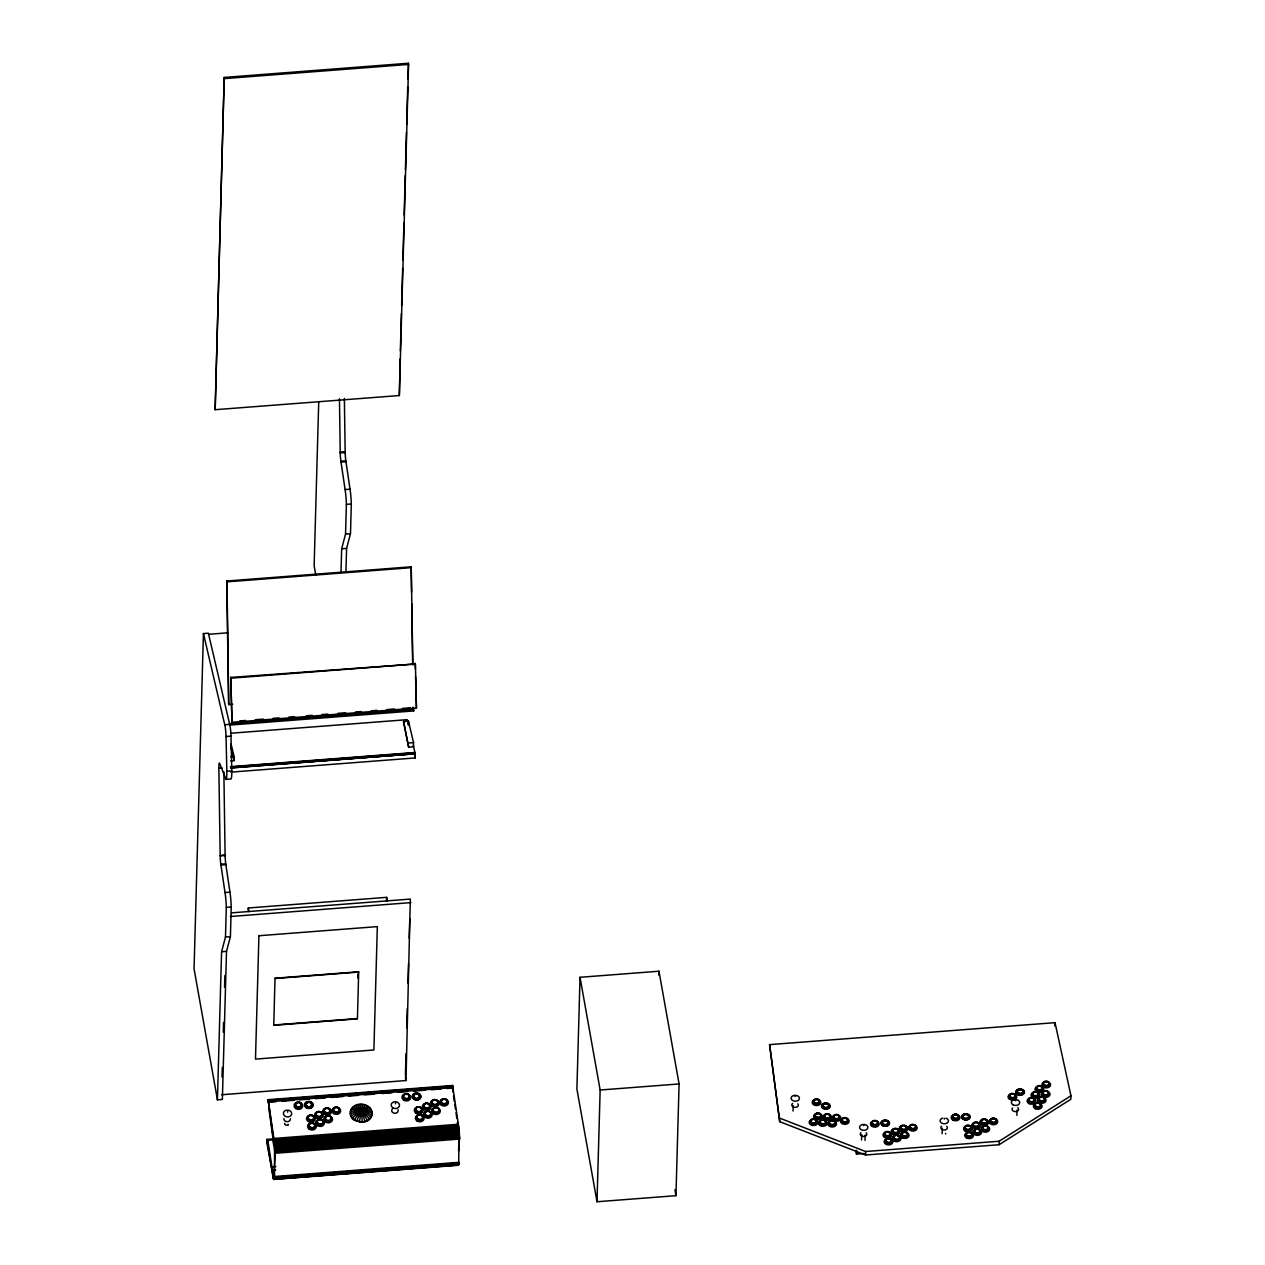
<?xml version="1.0" encoding="UTF-8"?>
<svg xmlns="http://www.w3.org/2000/svg" width="1265" height="1265" viewBox="0 0 1265 1265"><rect width="100%" height="100%" fill="white"/><g stroke="black" fill="none" stroke-linecap="round" stroke-linejoin="round"><path stroke-width="1.5" d="M942.14 1133.598L942.283 1128.269M225.882 864.659L220.948 865.039L220.727 863.536A8.428 0.87 85.6 0 1 220.189 856.611L218.861 768.203A10.547 1.075 85.6 0 1 219.999 764.266L226.024 779.382L230.957 779.003A16.793 1.724 85.6 0 0 231.78 770.859L230.973 736.135A8.808 0.901 85.6 0 0 229.692 724.371L208.361 633.196L203.428 633.575L194.051 968.753L217.438 1099.823L222.371 1099.443L226.514 951.359L230.42 936.638L231.242 906.958A14.468 1.486 85.6 0 0 229.945 892.173L225.66 863.157A8.428 0.87 85.6 0 1 225.123 856.231L223.858 771.776M224.205 77.434L215.161 409.702L399.345 395.534L408.595 64.42L408.389 63.25L224.205 77.434L215.161 409.702M217.438 1099.823L221.581 951.739L225.486 937.017L226.309 907.337A14.468 1.486 85.6 0 0 225.012 892.552L220.822 864.216L225.755 863.821M222.039 1077.148L222.308 1067.375M223.288 1032.177L223.557 1022.405M224.537 987.206L224.87 975.473M248.209 911.48L248.304 907.985L386.647 897.344L387.264 900.87M267.721 1143.797L267.816 1140.303L272.75 1139.923L275.185 1153.269L273.746 1179.423L266.836 1142.785L266.931 1139.385L274.774 1138.785M267.816 1140.303L272.449 1170.267L275.738 1170.014M458.341 1124.269L273.888 1138.453L273.793 1142.01L268.164 1099.68L452.601 1085.481L452.933 1088.959L452.917 1087.584L268.465 1101.783L268.496 1103.159L268.164 1099.68M273.714 1144.983L273.888 1138.468M318.717 402.128L314.131 565.787L315.855 575.417M340.997 572.46L341.661 548.773L345.551 534.036L346.389 504.356A14.468 1.486 85.6 0 0 345.092 489.571L340.807 460.571A8.428 0.87 85.6 0 1 340.253 453.645L340.222 452.064L345.155 451.684L344.38 398.412M345.93 572.08L346.594 548.393L350.484 533.656L351.322 503.976A14.468 1.486 85.6 0 0 350.026 489.191L345.74 460.191A8.428 0.87 85.6 0 1 345.187 453.25L345.155 451.684M357.789 978.003L357.9 974.113M400.135 358.881L399.345 395.534M400.357 350.99L401.4 313.546M401.622 305.671L402.665 268.227M402.887 260.337L403.93 222.893M404.152 215.003L405.243 175.582M405.417 169.684L406.46 132.224M406.682 124.35L407.725 86.906M407.947 79.015L408.389 63.25M386.537 900.838L386.647 897.344M405.417 1075.06L406.018 1053.555M406.729 1028.145L407.267 1008.585M407.978 983.174L408.516 963.614M409.228 938.187L409.781 918.643M221.533 1094.747L405.986 1080.547L410.319 899.083L231.764 912.84M458.578 1151.087L459.021 1135.575L458.689 1164.654L451.858 1164.891M580.034 977.292L576.903 1089.023L597.017 1201.75L675.953 1195.678L679.084 1083.947L658.97 971.22L580.034 977.292L600.148 1090.019L597.017 1201.75M658.859 975.141L658.97 971.22M769.579 1044.637L779.73 1121.676L865.545 1155.008L999.081 1144.73L1070.838 1099.269L1070.949 1095.775L1055.01 1022.658L769.579 1044.637L779.73 1121.676M793.076 1111.065L793.218 1105.784M864.011 1153.522L856.5 1154.091L856.611 1150.296M861.544 1139.986L861.702 1134.705M865.039 1140.366L865.181 1135.1M865.545 1155.008L865.64 1151.514L779.825 1118.197M999.081 1144.73L999.176 1141.236L1070.949 1095.775M1016.902 1115.414L1017.044 1110.148M1054.915 1026.152L1055.01 1022.658M350.642 1113.848C350.089 1102.052 370.123 1101.483 371.736 1112.599C372.29 1124.395 352.255 1124.965 350.642 1113.848A16.951 9.551 -6.9 0 1 371.736 1112.599M268.718 1107.618L273.145 1139.654L273.24 1138.247M452.601 1085.481L452.949 1092.074M457.377 1126.214L457.582 1123.383M287.598 1112.204L287.74 1111.461M395.392 1103.823L395.518 1103.064M863.837 1125.629L863.726 1124.965M944.275 1119.082L944.402 1118.434M1015.273 1100.17L1015.811 1100.724M795.021 1096.439L795.653 1095.949M458.341 1165.255L273.746 1179.423M298.809 1108.614L299.679 1108.44M327.445 1114.418L328.331 1114.244M406.761 1100.186L407.63 1100.012M336.727 1113.611L337.597 1113.453M319.333 1117.991L320.219 1117.833M311.253 1121.549L312.139 1121.391M328.584 1122.055L329.469 1121.897M320.456 1125.692L321.342 1125.534M312.36 1129.297L313.23 1129.123M444.521 1105.278L445.391 1105.12M419.047 1113.247L419.917 1113.089M428.25 1117.422L429.12 1117.264M875.254 1126.467L876.139 1126.309M956.008 1120.11L956.878 1119.968M913.235 1130.404L914.105 1130.246M905.139 1137.804L906.009 1137.662M984.534 1124.885L985.419 1124.743M897.027 1141.046L897.913 1140.888M993.816 1124.095L994.685 1123.952M888.947 1144.24L889.817 1144.082M968.389 1131.226L969.259 1131.084M985.735 1131.495L986.605 1131.353M977.624 1134.737L978.493 1134.579M969.543 1137.931L970.413 1137.773M224.411 78.604L408.595 64.42M345.171 452.57L340.238 452.949L339.447 398.791M345.835 460.855L340.902 461.235L341.028 462.073L345.962 461.693M345.092 489.571L350.026 489.191M346.389 504.356L351.322 503.976M345.551 534.036L350.484 533.656M341.661 548.773L346.594 548.393M232.713 704.32L228.791 704.621L228.585 703.783L226.767 581.014L411.204 566.815L412.864 665.09M226.767 581.014L226.973 581.853L411.41 567.653M208.614 634.287L228.206 632.785M230.783 677.423L415.426 663.983L416.454 708.084L232.001 722.283L230.783 677.423L232.001 722.283M230.989 678.182L415.426 663.983M239.638 720.923L245.537 720.465M255.34 719.722L263.199 719.105M273.003 718.362L278.885 717.903M288.705 717.144L294.587 716.702M306.367 715.784L312.249 715.342M322.053 714.583L327.951 714.124M337.755 713.365L345.598 712.764M355.418 712.005L361.3 711.562M371.119 710.803L377.002 710.345M386.805 709.602L394.664 708.985M402.507 708.384L410.35 707.783M229.55 723.722L413.702 709.539L413.718 710.93L229.566 725.098M203.428 633.575L224.759 724.75L229.692 724.371M230.562 733.257L407.172 719.659L408.453 725.13M403.535 721.556L408.469 721.177L413.544 742.634L413.592 746.809L408.658 747.188L403.535 721.556L408.658 747.188M226.024 779.382A16.793 1.724 85.6 0 0 226.846 771.239L226.04 736.515L230.973 736.135M230.752 756.707L234.041 756.454L234.072 760.629L230.783 760.882M408.611 743.014L413.544 742.634M230.483 766.685L414.936 752.485L415.141 753.687L230.689 767.887M230.499 767.033L414.936 752.833M218.861 768.203L222.15 767.95M230.689 767.539L415.236 753.766L230.783 767.966M226.846 771.239L231.78 770.859M230.831 772.14L415.284 757.941L415.141 753.339M225.075 854.666L220.157 855.804L225.091 855.535M225.012 892.552L229.945 892.173M226.309 907.337L231.242 906.958M230.436 916.508L410.951 902.609M225.486 937.017L230.42 936.638M221.581 951.739L226.514 951.359M275.058 978.509L358.738 972.058M273.699 1025.014L357.378 1018.562M268.243 1100.265L452.696 1086.066M268.275 1102.289L276.134 1101.673M282.016 1101.23L293.78 1100.313M299.679 1099.87L309.482 1099.111M315.365 1098.652L325.184 1097.909M331.066 1097.451L342.847 1096.549M348.729 1096.091L358.533 1095.332M364.431 1094.889L374.234 1094.13M382.077 1093.529L391.897 1092.77M397.779 1092.312L407.599 1091.553M413.481 1091.11L425.246 1090.193M431.144 1089.75L440.947 1088.991M446.83 1088.533L452.728 1088.09M600.148 1090.019L679.084 1083.947M268.465 1101.783L274.046 1139.544L458.499 1125.344L459.29 1132.744L459.638 1139.069L275.185 1153.269L274.568 1149.774L274.537 1176.513L458.989 1162.314M274.046 1139.544L274.205 1140.682L458.642 1126.483M274.205 1140.682L274.347 1141.868L458.8 1127.668M274.347 1141.868L274.489 1143.086L458.926 1128.886M274.489 1143.086L274.616 1144.351L459.069 1130.151M274.616 1144.351L274.742 1145.647L459.179 1131.448M274.742 1145.647L274.837 1146.944L459.29 1132.744M275.185 1153.269L274.932 1148.24L459.385 1134.041M275.027 1149.537L459.464 1135.338M275.09 1150.818L459.543 1136.618M275.153 1152.051L459.59 1137.852M272.544 1166.789L275.833 1166.536M274.489 1177.241L458.926 1163.057M274.41 1177.889L458.863 1163.689M274.331 1178.427L458.784 1164.227M273.303 1178.632L277.225 1178.332M287.029 1177.573L292.927 1177.114M304.691 1176.213L310.573 1175.754M320.393 1175.011L326.275 1174.553M338.055 1173.651L341.977 1173.351M353.741 1172.434L359.639 1171.991M369.443 1171.232L375.326 1170.773M387.106 1169.872L392.988 1169.413M402.808 1168.654L408.69 1168.212M418.494 1167.453L424.392 1166.994M436.156 1166.093L442.054 1165.634M273.461 1179.012L458.689 1164.654M273.604 1179.28L458.578 1164.97M865.64 1151.514L999.176 1141.236M814.897 1104.63L815.735 1104.867M834.868 1120.221L835.722 1120.442M825.586 1119.462L826.44 1119.699M816.352 1118.719L817.19 1118.956M821.191 1125.328L822.029 1125.565M811.893 1124.585L812.747 1124.822M416.454 708.084L415.537 676.649M413.212 745.196L414.936 752.485M414.382 754.146L415.284 757.941M231.068 743.931L234.041 756.454M230.689 746.318L234.072 760.629M412.817 707.119L413.718 710.93M855.867 1150.518L856.5 1154.091M674.925 1189.843L675.953 1195.678M458.452 1132.444L459.638 1139.069M405.353 1077.021L405.986 1080.547M248.304 907.985L248.936 911.512M274.537 1176.513L273.366 1169.935L273.145 1178.142L266.931 1139.385M452.917 1087.584L458.499 1125.344M453.518 1095.838L454.341 1101.483M454.752 1104.234L455.463 1109.01M456.017 1112.773L456.855 1118.418M457.408 1122.181L457.962 1125.945M274.837 1146.944L274.932 1148.24M415.22 663.224L415.363 668.979M411.204 566.815L411.584 592.147M411.757 603.832L412.643 664.251M226.973 581.853L228.791 704.621M408.469 721.177L408.516 725.351M796.207 1095.379A4.175 2.973 1.6 0 1 798.563 1100.123A4.175 2.973 1.6 0 1 791.574 1099.57A4.175 2.973 1.6 0 1 795.116 1095.284M797.836 1103.839A3.257 2.309 1.6 0 1 797.045 1106.907A3.257 2.309 1.6 0 1 792.681 1106.559A3.257 2.309 1.6 0 1 792.696 1103.428M819.04 1100.55A2.957 2.103 1.6 0 1 816.652 1103.744A2.957 2.103 1.6 0 1 813.917 1100.613M814.96 1099.838A2.957 2.103 1.6 0 1 817.917 1099.791M819.483 1100.25A4.364 3.099 1.6 0 1 818.155 1105.373A4.364 3.099 1.6 0 1 812.162 1102.274A4.364 3.099 1.6 0 1 818.55 1099.759M820.495 1114.623A2.957 2.103 1.6 0 1 818.613 1117.786A2.957 2.103 1.6 0 1 815.055 1115.382A2.957 2.103 1.6 0 1 819.372 1113.88M814.201 1119.541A2.957 2.103 1.6 0 1 816.02 1122.767A2.957 2.103 1.6 0 1 811.181 1122.83A2.957 2.103 1.6 0 1 812.668 1119.572M814.312 1119.193A3.463 2.467 1.6 0 1 816.447 1122.972A3.463 2.467 1.6 0 1 810.786 1123.035A3.463 2.467 1.6 0 1 812.525 1119.225M814.486 1119.414A4.364 3.099 1.6 0 1 817.174 1124.174A4.364 3.099 1.6 0 1 810.043 1124.253A4.364 3.099 1.6 0 1 812.225 1119.446M839.343 1116.631A2.957 2.103 1.6 0 1 837.383 1119.24A2.957 2.103 1.6 0 1 833.682 1117.801A2.957 2.103 1.6 0 1 835.643 1115.192M837.889 1115.366A2.957 2.103 1.6 0 1 839.011 1116.125M838.521 1115.335A4.364 3.099 1.6 0 1 839.928 1120.015A4.364 3.099 1.6 0 1 833.256 1120.094A4.364 3.099 1.6 0 1 834.173 1115.398M835.2 1115.066A4.364 3.099 1.6 0 1 837.462 1115.034M824.211 1120.474A2.957 2.103 1.6 0 1 825.001 1123.779A2.957 2.103 1.6 0 1 820.321 1123.415A2.957 2.103 1.6 0 1 821.95 1120.3M827.895 1114.418A2.957 2.103 1.6 0 1 829.714 1117.643A2.957 2.103 1.6 0 1 824.875 1117.707A2.957 2.103 1.6 0 1 826.361 1114.449M828.006 1114.07A3.463 2.467 1.6 0 1 829.966 1118.023A3.463 2.467 1.6 0 1 824.148 1117.548A3.463 2.467 1.6 0 1 827.104 1114.006M828.18 1114.291A4.364 3.099 1.6 0 1 830.646 1119.256A4.364 3.099 1.6 0 1 823.325 1118.671A4.364 3.099 1.6 0 1 827.041 1114.196M829.808 1121.217A4.364 3.099 1.6 0 1 836.465 1123.557A4.364 3.099 1.6 0 1 830.805 1126.815A4.364 3.099 1.6 0 1 828.939 1121.723M1012.569 1093.719A3.463 2.467 1.6 0 1 1015.463 1097.356A3.463 2.467 1.6 0 1 1009.66 1097.625A3.463 2.467 1.6 0 1 1011.668 1093.751M1012.585 1093.909A4.364 3.099 1.6 0 1 1016.238 1098.51A4.364 3.099 1.6 0 1 1008.917 1098.842A4.364 3.099 1.6 0 1 1011.462 1093.972M1015.036 1095.237A2.957 2.103 1.6 0 1 1013.755 1098.067A2.957 2.103 1.6 0 1 1009.77 1097.103A2.957 2.103 1.6 0 1 1011.051 1094.288M1012.553 1094.067A2.957 2.103 1.6 0 1 1014.593 1094.794M1043.34 1097.625A2.957 2.103 1.6 0 1 1043.91 1100.835A2.957 2.103 1.6 0 1 1039.387 1100.613A2.957 2.103 1.6 0 1 1040.383 1097.482M1041.111 1097.308A2.957 2.103 1.6 0 1 1042.629 1097.388M1039.719 1097.435A4.364 3.099 1.6 0 1 1046.06 1100.155A4.364 3.099 1.6 0 1 1040.02 1103.064A4.364 3.099 1.6 0 1 1038.786 1097.878M1017.756 1107.745A3.257 2.309 1.6 0 1 1017.74 1110.876A3.257 2.309 1.6 0 1 1013.36 1111.081A3.257 2.309 1.6 0 1 1012.617 1107.982M1040.304 1086.382A2.957 2.103 1.6 0 1 1042.218 1089.054A2.957 2.103 1.6 0 1 1038.502 1090.367A2.957 2.103 1.6 0 1 1036.588 1087.694M1036.905 1087.204A2.957 2.103 1.6 0 1 1038.043 1086.493M1038.66 1085.955A3.463 2.467 1.6 0 1 1042.771 1088.959A3.463 2.467 1.6 0 1 1037.284 1090.303A3.463 2.467 1.6 0 1 1037.806 1086.161M1040.7 1086.271A4.364 3.099 1.6 0 1 1042.819 1091.173A4.364 3.099 1.6 0 1 1035.687 1090.825A4.364 3.099 1.6 0 1 1038.454 1086.176M1029.473 1098.668A2.957 2.103 1.6 0 1 1034.28 1099.665A2.957 2.103 1.6 0 1 1031.054 1102.321A2.957 2.103 1.6 0 1 1028.967 1099.079M1034.802 1092.264A2.957 2.103 1.6 0 1 1038.312 1094.826A2.957 2.103 1.6 0 1 1033.616 1095.964A2.957 2.103 1.6 0 1 1034.074 1092.438M1035.782 1103.744A2.957 2.103 1.6 0 1 1040.605 1104.756A2.957 2.103 1.6 0 1 1037.379 1107.413A2.957 2.103 1.6 0 1 1035.292 1104.155M1046.582 1091.395A2.957 2.103 1.6 0 1 1048.495 1094.067A2.957 2.103 1.6 0 1 1044.779 1095.379A2.957 2.103 1.6 0 1 1042.866 1092.707M1043.198 1092.201A2.957 2.103 1.6 0 1 1044.337 1091.489M1044.953 1090.968A3.463 2.467 1.6 0 1 1049.065 1093.972A3.463 2.467 1.6 0 1 1043.562 1095.3A3.463 2.467 1.6 0 1 1044.099 1091.173M1046.993 1091.284A4.364 3.099 1.6 0 1 1049.112 1096.17A4.364 3.099 1.6 0 1 1041.981 1095.822A4.364 3.099 1.6 0 1 1044.732 1091.173M877.198 1121.928A2.957 2.103 1.6 0 1 875.475 1125.233A2.957 2.103 1.6 0 1 871.965 1122.672A2.957 2.103 1.6 0 1 876.661 1121.533M897.755 1135.812A2.957 2.103 1.6 0 1 899.099 1138.927A2.957 2.103 1.6 0 1 894.608 1139.259A2.957 2.103 1.6 0 1 894.829 1136.049M896.173 1135.29A3.463 2.467 1.6 0 1 899.921 1138.547A3.463 2.467 1.6 0 1 894.276 1139.528A3.463 2.467 1.6 0 1 895.304 1135.448M897.185 1135.511A4.364 3.099 1.6 0 1 900.459 1140.081A4.364 3.099 1.6 0 1 893.375 1140.635A4.364 3.099 1.6 0 1 894.94 1135.685M915.465 1125.534A4.364 3.099 1.6 0 1 915.986 1130.104A4.364 3.099 1.6 0 1 909.567 1129.993A4.364 3.099 1.6 0 1 910.152 1125.439M911.132 1125.059A4.364 3.099 1.6 0 1 914.469 1125.107M902.941 1132.807A2.957 2.103 1.6 0 1 907.622 1134.104A2.957 2.103 1.6 0 1 904.08 1136.555A2.957 2.103 1.6 0 1 902.388 1133.187M903.937 1125.818A2.957 2.103 1.6 0 1 906.151 1128.918A2.957 2.103 1.6 0 1 901.344 1129.281A2.957 2.103 1.6 0 1 902.419 1125.945M904.001 1125.471A3.463 2.467 1.6 0 1 906.594 1129.092A3.463 2.467 1.6 0 1 900.98 1129.519A3.463 2.467 1.6 0 1 902.23 1125.597M904.096 1125.676A4.364 3.099 1.6 0 1 907.179 1130.467A4.364 3.099 1.6 0 1 899.826 1130.357A4.364 3.099 1.6 0 1 902.957 1125.66M886.749 1139.243A2.957 2.103 1.6 0 1 891.43 1140.54A2.957 2.103 1.6 0 1 887.888 1142.991A2.957 2.103 1.6 0 1 886.196 1139.623M891.177 1139.37A4.364 3.099 1.6 0 1 890.513 1144.572A4.364 3.099 1.6 0 1 884.156 1141.852A4.364 3.099 1.6 0 1 890.196 1138.943M864.28 1124.427A4.175 2.973 1.6 0 1 867.237 1129.013A4.175 2.973 1.6 0 1 860.2 1128.902A4.175 2.973 1.6 0 1 863.204 1124.411M866.13 1132.776A3.257 2.309 1.6 0 1 865.719 1135.891A3.257 2.309 1.6 0 1 861.323 1135.812A3.257 2.309 1.6 0 1 860.959 1132.697M897.265 1129.439A2.957 2.103 1.6 0 1 897.612 1132.539A2.957 2.103 1.6 0 1 893.264 1132.475A2.957 2.103 1.6 0 1 893.659 1129.376M895.067 1128.997A2.957 2.103 1.6 0 1 895.841 1128.997M953.794 1115.113A2.957 2.103 1.6 0 1 958.475 1116.41A2.957 2.103 1.6 0 1 954.933 1118.861A2.957 2.103 1.6 0 1 953.257 1115.493M978.351 1129.503A2.957 2.103 1.6 0 1 979.553 1132.76A2.957 2.103 1.6 0 1 974.856 1132.681A2.957 2.103 1.6 0 1 976.09 1129.471M978.541 1129.186A3.463 2.467 1.6 0 1 979.948 1132.981A3.463 2.467 1.6 0 1 974.445 1132.887A3.463 2.467 1.6 0 1 975.9 1129.139M976.77 1128.981A3.463 2.467 1.6 0 1 977.671 1128.997M978.873 1129.439A4.364 3.099 1.6 0 1 980.628 1134.231A4.364 3.099 1.6 0 1 973.718 1134.104A4.364 3.099 1.6 0 1 975.536 1129.376M995.207 1119.161A2.957 2.103 1.6 0 1 995.745 1122.134A2.957 2.103 1.6 0 1 991.586 1122.45A2.957 2.103 1.6 0 1 991.064 1119.493M992.282 1118.845A2.957 2.103 1.6 0 1 994.543 1118.877M991.728 1118.75A4.364 3.099 1.6 0 1 997.737 1121.865A4.364 3.099 1.6 0 1 991.349 1124.364A4.364 3.099 1.6 0 1 990.732 1119.146M984.518 1119.509A2.957 2.103 1.6 0 1 986.621 1122.767A2.957 2.103 1.6 0 1 981.624 1122.688A2.957 2.103 1.6 0 1 983.759 1119.509M984.597 1119.161A3.463 2.467 1.6 0 1 987.032 1122.972A3.463 2.467 1.6 0 1 981.197 1122.877A3.463 2.467 1.6 0 1 983.696 1119.146M987.57 1120.6A4.364 3.099 1.6 0 1 987.032 1124.775A4.364 3.099 1.6 0 1 981.15 1124.68A4.364 3.099 1.6 0 1 980.66 1120.49M981.466 1119.936A4.364 3.099 1.6 0 1 983.553 1119.351M984.692 1119.367A4.364 3.099 1.6 0 1 986.779 1120.015M945.508 1133.329A1.755 1.233 1.5 0 1 945.619 1133.978M945.904 1118.149A4.175 2.941 1.5 0 1 947.58 1122.688A4.175 2.941 1.5 0 1 940.97 1122.577A4.175 2.941 1.5 0 1 942.71 1118.102M946.694 1126.34A3.257 2.293 1.5 0 1 946.299 1129.424A3.257 2.293 1.5 0 1 941.903 1129.345A3.257 2.293 1.5 0 1 941.54 1126.261M970.935 1132.997A2.957 2.103 1.6 0 1 970.476 1136.523A2.957 2.103 1.6 0 1 966.175 1134.673A2.957 2.103 1.6 0 1 970.271 1132.713M977.181 1122.846A2.957 2.103 1.6 0 1 978.367 1126.103A2.957 2.103 1.6 0 1 973.686 1126.024A2.957 2.103 1.6 0 1 974.92 1122.814M972.564 1123.668A4.364 3.099 1.6 0 1 979.885 1124.253A4.364 3.099 1.6 0 1 976.185 1128.728A4.364 3.099 1.6 0 1 971.994 1124.364M359.481 1121.802A16.951 0.98 -81 0 1 362.897 1104.661M360.13 1104.519A16.951 1.534 86.6 0 1 362.249 1121.928M356.825 1121.075A16.951 3.447 -68.5 0 1 365.538 1105.373M354.469 1119.825A16.951 5.661 -55.1 0 1 367.894 1106.622M352.571 1118.118A16.951 7.495 -40.6 0 1 369.791 1108.33M351.275 1116.078A16.951 8.823 -24.5 0 1 371.104 1110.37M350.721 1111.571A16.951 9.614 11.3 0 1 371.657 1114.876M351.512 1109.405A16.951 9.029 29 0 1 370.851 1117.042M352.982 1107.507A16.951 7.843 45.5 0 1 369.396 1118.94M354.991 1105.99A16.951 6.104 60.4 0 1 367.372 1120.458M357.426 1104.977A16.951 3.953 73.9 0 1 364.937 1121.47M404.61 1094.652A2.957 2.451 4.3 0 1 409.275 1096.217A2.957 2.451 4.3 0 1 405.717 1099.016A2.957 2.451 4.3 0 1 404.057 1095.095M420.502 1107.84A2.957 2.451 4.3 0 1 420.834 1111.445A2.957 2.451 4.3 0 1 416.485 1111.303A2.957 2.451 4.3 0 1 416.897 1107.729M417.577 1107.428A2.957 2.451 4.3 0 1 419.838 1107.507M428.297 1111.492A2.957 2.451 4.3 0 1 430.48 1115.113A2.957 2.451 4.3 0 1 425.688 1115.493A2.957 2.451 4.3 0 1 426.779 1111.603M426.194 1111.192A4.364 3.605 4.3 0 1 432.171 1114.876A4.364 3.605 4.3 0 1 425.783 1117.707A4.364 3.605 4.3 0 1 425.214 1111.635M437.168 1108.029A2.957 2.451 4.3 0 1 438.164 1111.967A2.957 2.451 4.3 0 1 433.373 1111.303A2.957 2.451 4.3 0 1 435.65 1107.808M437.358 1107.65A3.463 2.862 4.3 0 1 438.322 1112.441A3.463 2.862 4.3 0 1 432.693 1111.002A3.463 2.862 4.3 0 1 436.488 1107.428M436.03 1100.329A2.957 2.451 4.3 0 1 437.026 1104.282A2.957 2.451 4.3 0 1 432.235 1103.602A2.957 2.451 4.3 0 1 434.512 1100.123M397.953 1109.69A3.257 2.672 4.1 0 1 394.474 1113.247A3.257 2.672 4.1 0 1 392.371 1108.915M420.929 1115.287A2.957 2.451 4.3 0 1 422.257 1118.908A2.957 2.451 4.3 0 1 417.75 1119.256A2.957 2.451 4.3 0 1 418.003 1115.509M419.411 1115.082A2.957 2.451 4.3 0 1 420.186 1115.098M429.499 1105.31A2.957 2.451 4.3 0 1 427.87 1108.44A2.957 2.451 4.3 0 1 424.012 1107.002A2.957 2.451 4.3 0 1 425.657 1103.855M427.918 1103.934A2.957 2.451 4.3 0 1 429.12 1104.74M288.041 1124.538A1.755 1.439 4.1 0 1 287.076 1125.281M284.672 1124.063A1.755 1.439 4.1 0 1 284.799 1123.32M298.856 1102.701A2.957 2.435 4.1 0 1 300.912 1106.48A2.957 2.435 4.1 0 1 295.931 1106.322A2.957 2.435 4.1 0 1 298.081 1102.669M336.775 1107.697A2.957 2.435 4.1 0 1 338.83 1111.476A2.957 2.435 4.1 0 1 333.849 1111.318A2.957 2.435 4.1 0 1 336 1107.681M313.246 1116.631A2.957 2.435 4.1 0 1 311.506 1120.426A2.957 2.435 4.1 0 1 308.012 1117.422A2.957 2.435 4.1 0 1 312.708 1116.157M311.443 1115.177A4.364 3.589 4.1 0 1 314.495 1120.758A4.364 3.589 4.1 0 1 307.142 1120.521A4.364 3.589 4.1 0 1 310.305 1115.145M314.353 1124.364A2.957 2.435 4.1 0 1 312.597 1128.159A2.957 2.435 4.1 0 1 309.103 1125.154A2.957 2.435 4.1 0 1 313.815 1123.905M288.341 1124.506A1.755 1.439 4.1 0 1 287.376 1125.265M286.032 1125.217A1.755 1.439 4.1 0 1 285.321 1124.743M288.135 1110.132A4.175 3.431 4.1 0 1 291.029 1115.461A4.175 3.431 4.1 0 1 284.008 1115.24A4.175 3.431 4.1 0 1 287.044 1110.101M290.365 1118.75A3.257 2.672 4.1 0 1 287.123 1121.676A3.257 2.672 4.1 0 1 283.929 1118.56M317.199 1112.488A2.957 2.435 4.1 0 1 321.863 1114.038A2.957 2.435 4.1 0 1 318.306 1116.821A2.957 2.435 4.1 0 1 316.645 1112.915M224.759 724.75A8.808 0.901 85.6 0 1 226.04 736.515M258.93 935.736L255.483 1059.105L373.887 1049.982L377.334 926.613L258.93 935.736M275.011 978.225L273.762 1025.298L357.426 1018.847L358.691 971.773L275.011 978.225M362.296 1122.355L354.153 1120.142A11.116 9.14 4.1 0 1 354.69 1105.657A11.116 9.14 4.1 0 1 371.578 1110.227A11.116 9.14 4.1 0 1 362.296 1122.355M814.549 1102.447A2.957 2.103 1.6 0 0 819.435 1101.451A2.957 2.103 1.6 0 0 815.688 1098.921A2.957 2.103 1.6 0 0 814.549 1102.447M814.186 1103.412A3.463 2.467 1.6 0 0 819.91 1102.226A3.463 2.467 1.6 0 0 815.514 1099.269A3.463 2.467 1.6 0 0 814.186 1103.412M816.004 1116.536A2.957 2.103 1.6 0 0 820.89 1115.524A2.957 2.103 1.6 0 0 817.143 1112.994A2.957 2.103 1.6 0 0 816.004 1116.536M815.64 1117.485A3.463 2.467 1.6 0 0 821.365 1116.315A3.463 2.467 1.6 0 0 816.969 1113.342A3.463 2.467 1.6 0 0 815.64 1117.485M815.008 1118.798A4.364 3.099 1.6 0 0 822.218 1117.311A4.364 3.099 1.6 0 0 816.684 1113.58A4.364 3.099 1.6 0 0 815.008 1118.798M842.822 1121.897A2.957 2.103 1.6 0 0 847.724 1120.885A2.957 2.103 1.6 0 0 843.961 1118.355A2.957 2.103 1.6 0 0 842.822 1121.897M842.854 1121.185A2.957 2.103 1.6 0 0 847.74 1120.189A2.957 2.103 1.6 0 0 843.992 1117.659A2.957 2.103 1.6 0 0 842.854 1121.185M842.49 1122.15A3.463 2.467 1.6 0 0 848.214 1120.964A3.463 2.467 1.6 0 0 843.818 1118.007A3.463 2.467 1.6 0 0 842.49 1122.15M841.842 1123.462A4.364 3.099 1.6 0 0 849.068 1121.96A4.364 3.099 1.6 0 0 843.534 1118.228A4.364 3.099 1.6 0 0 841.842 1123.462M811.545 1122.403A2.957 2.103 1.6 0 0 816.447 1121.391A2.957 2.103 1.6 0 0 812.683 1118.861A2.957 2.103 1.6 0 0 811.545 1122.403M823.815 1107.017A2.957 2.103 1.6 0 0 828.717 1106.005A2.957 2.103 1.6 0 0 824.954 1103.475A2.957 2.103 1.6 0 0 823.815 1107.017M823.278 1107.998A3.748 2.656 1.6 0 0 829.46 1106.717A3.748 2.656 1.6 0 0 824.717 1103.523A3.748 2.656 1.6 0 0 823.278 1107.998M823.958 1107.065A2.751 1.961 1.6 0 0 828.512 1106.116A2.751 1.961 1.6 0 0 825.017 1103.76A2.751 1.961 1.6 0 0 823.958 1107.065M823.056 1108.156A4.064 2.894 1.6 0 0 829.777 1106.78A4.064 2.894 1.6 0 0 824.622 1103.301A4.064 2.894 1.6 0 0 823.056 1108.156M822.851 1108.314A4.364 3.099 1.6 0 0 830.061 1106.828A4.364 3.099 1.6 0 0 824.527 1103.096A4.364 3.099 1.6 0 0 822.851 1108.314M834.52 1118.023A2.957 2.103 1.6 0 0 839.407 1117.027A2.957 2.103 1.6 0 0 835.659 1114.497A2.957 2.103 1.6 0 0 834.52 1118.023M834.157 1118.987A3.463 2.467 1.6 0 0 839.881 1117.801A3.463 2.467 1.6 0 0 835.485 1114.844A3.463 2.467 1.6 0 0 834.157 1118.987M820.843 1123.146A2.957 2.103 1.6 0 0 825.729 1122.134A2.957 2.103 1.6 0 0 821.981 1119.604A2.957 2.103 1.6 0 0 820.843 1123.146M820.479 1124.095A3.463 2.467 1.6 0 0 826.203 1122.925A3.463 2.467 1.6 0 0 821.807 1119.952A3.463 2.467 1.6 0 0 820.479 1124.095M819.831 1125.407A4.364 3.099 1.6 0 0 827.057 1123.921A4.364 3.099 1.6 0 0 821.523 1120.173A4.364 3.099 1.6 0 0 819.831 1125.407M825.239 1117.28A2.957 2.103 1.6 0 0 830.14 1116.268A2.957 2.103 1.6 0 0 826.377 1113.738A2.957 2.103 1.6 0 0 825.239 1117.28M830.14 1124.553A2.957 2.103 1.6 0 0 835.042 1123.541A2.957 2.103 1.6 0 0 831.279 1121.011A2.957 2.103 1.6 0 0 830.14 1124.553M830.172 1123.858A2.957 2.103 1.6 0 0 835.058 1122.846A2.957 2.103 1.6 0 0 831.311 1120.316A2.957 2.103 1.6 0 0 830.172 1123.858M829.808 1124.806A3.463 2.467 1.6 0 0 835.533 1123.636A3.463 2.467 1.6 0 0 831.137 1120.664A3.463 2.467 1.6 0 0 829.808 1124.806M1010.83 1097.229A2.957 2.103 1.6 0 0 1015.384 1095.617A2.957 2.103 1.6 0 0 1011.067 1093.577A2.957 2.103 1.6 0 0 1010.83 1097.229M1040.162 1100.423A2.957 2.103 1.6 0 0 1044.7 1098.826A2.957 2.103 1.6 0 0 1040.399 1096.787A2.957 2.103 1.6 0 0 1040.162 1100.423M1039.862 1101.42A3.463 2.467 1.6 0 0 1045.19 1099.538A3.463 2.467 1.6 0 0 1040.146 1097.166A3.463 2.467 1.6 0 0 1039.862 1101.42M1013.281 1104.962A4.175 2.973 1.6 0 0 1019.701 1102.685A4.175 2.973 1.6 0 0 1013.629 1099.823A4.175 2.973 1.6 0 0 1013.281 1104.962M1037.822 1089.418A2.957 2.103 1.6 0 0 1042.376 1087.821A2.957 2.103 1.6 0 0 1038.059 1085.781A2.957 2.103 1.6 0 0 1037.822 1089.418M1029.884 1101.293A2.957 2.103 1.6 0 0 1034.438 1099.68A2.957 2.103 1.6 0 0 1030.121 1097.656A2.957 2.103 1.6 0 0 1029.884 1101.293M1029.583 1102.289A3.463 2.467 1.6 0 0 1034.912 1100.408A3.463 2.467 1.6 0 0 1029.868 1098.036A3.463 2.467 1.6 0 0 1029.583 1102.289M1029.077 1103.665A4.364 3.099 1.6 0 0 1035.798 1101.293A4.364 3.099 1.6 0 0 1029.441 1098.305A4.364 3.099 1.6 0 0 1029.077 1103.665M1018.546 1093.387A2.957 2.103 1.6 0 0 1023.1 1091.774A2.957 2.103 1.6 0 0 1018.784 1089.75A2.957 2.103 1.6 0 0 1018.546 1093.229A2.957 2.103 1.6 0 0 1023.1 1091.632A2.957 2.103 1.6 0 0 1018.799 1089.592A2.957 2.103 1.6 0 0 1018.546 1093.387M1018.104 1094.288A3.748 2.656 1.6 0 0 1023.859 1092.248A3.748 2.656 1.6 0 0 1018.42 1089.671A3.748 2.656 1.6 0 0 1018.104 1094.288M1018.657 1093.276A2.751 1.961 1.6 0 0 1022.895 1091.774A2.751 1.961 1.6 0 0 1018.878 1089.877A2.751 1.961 1.6 0 0 1018.657 1093.276M1017.93 1094.478A4.064 2.894 1.6 0 0 1024.191 1092.264A4.064 2.894 1.6 0 0 1018.262 1089.465A4.064 2.894 1.6 0 0 1017.93 1094.478M1017.772 1094.652A4.364 3.099 1.6 0 0 1024.492 1092.28A4.364 3.099 1.6 0 0 1018.135 1089.276A4.364 3.099 1.6 0 0 1017.772 1094.652M1044.669 1085.686A2.957 2.103 1.6 0 0 1049.223 1084.073A2.957 2.103 1.6 0 0 1044.906 1082.034A2.957 2.103 1.6 0 0 1044.669 1085.686M1044.684 1084.975A2.957 2.103 1.6 0 0 1049.238 1083.378A2.957 2.103 1.6 0 0 1044.922 1081.338A2.957 2.103 1.6 0 0 1044.684 1084.975M1044.384 1085.971A3.463 2.467 1.6 0 0 1049.713 1084.089A3.463 2.467 1.6 0 0 1044.669 1081.717A3.463 2.467 1.6 0 0 1044.384 1085.971M1043.878 1087.347A4.364 3.099 1.6 0 0 1050.598 1084.975A4.364 3.099 1.6 0 0 1044.242 1081.986A4.364 3.099 1.6 0 0 1043.878 1087.347M1033.837 1095.379A2.957 2.103 1.6 0 0 1038.391 1093.766A2.957 2.103 1.6 0 0 1034.09 1091.742A2.957 2.103 1.6 0 0 1033.837 1095.379M1033.552 1096.376A3.463 2.467 1.6 0 0 1038.881 1094.494A3.463 2.467 1.6 0 0 1033.837 1092.106A3.463 2.467 1.6 0 0 1033.552 1096.376M1033.046 1097.751A4.364 3.099 1.6 0 0 1039.751 1095.379A4.364 3.099 1.6 0 0 1033.41 1092.375A4.364 3.099 1.6 0 0 1033.046 1097.751M1036.193 1106.385A2.957 2.103 1.6 0 0 1040.747 1104.772A2.957 2.103 1.6 0 0 1036.446 1102.748A2.957 2.103 1.6 0 0 1036.193 1106.385M1035.909 1107.381A3.463 2.467 1.6 0 0 1041.237 1105.499A3.463 2.467 1.6 0 0 1036.193 1103.127A3.463 2.467 1.6 0 0 1035.909 1107.381M1035.402 1108.757A4.364 3.099 1.6 0 0 1042.107 1106.385A4.364 3.099 1.6 0 0 1035.75 1103.396A4.364 3.099 1.6 0 0 1035.402 1108.757M1044.099 1094.431A2.957 2.103 1.6 0 0 1048.653 1092.818A2.957 2.103 1.6 0 0 1044.352 1090.794A2.957 2.103 1.6 0 0 1044.099 1094.431M872.154 1126.435A4.364 3.099 1.6 0 0 879.143 1124.49A4.364 3.099 1.6 0 0 873.166 1121.106A4.364 3.099 1.6 0 0 872.154 1126.435M872.723 1125.091A3.463 2.467 1.6 0 0 878.274 1123.541A3.463 2.467 1.6 0 0 873.53 1120.869A3.463 2.467 1.6 0 0 872.723 1125.091M873.056 1124.111A2.957 2.103 1.6 0 0 877.799 1122.798A2.957 2.103 1.6 0 0 873.751 1120.505A2.957 2.103 1.6 0 0 873.056 1124.111M883.444 1124.237A2.957 2.103 1.6 0 0 888.188 1122.925A2.957 2.103 1.6 0 0 884.14 1120.632A2.957 2.103 1.6 0 0 883.444 1124.237A2.751 1.961 1.6 0 0 887.983 1123.051A2.751 1.961 1.6 0 0 884.203 1120.917A2.751 1.961 1.6 0 0 883.555 1124.285M882.954 1125.249A3.748 2.656 1.6 0 0 888.947 1123.589A3.748 2.656 1.6 0 0 883.824 1120.695A3.748 2.656 1.6 0 0 882.954 1125.249M882.749 1125.439A4.064 2.894 1.6 0 0 889.263 1123.62A4.064 2.894 1.6 0 0 883.697 1120.49A4.064 2.894 1.6 0 0 882.749 1125.439M882.575 1125.597A4.364 3.099 1.6 0 0 889.564 1123.652A4.364 3.099 1.6 0 0 883.587 1120.284A4.364 3.099 1.6 0 0 882.575 1125.597M894.829 1138.69A2.957 2.103 1.6 0 0 899.573 1137.377A2.957 2.103 1.6 0 0 895.525 1135.085A2.957 2.103 1.6 0 0 894.829 1138.69M911.006 1128.76A2.957 2.103 1.6 0 0 915.749 1127.431A2.957 2.103 1.6 0 0 911.701 1125.154A2.957 2.103 1.6 0 0 911.006 1128.76M911.021 1128.048A2.957 2.103 1.6 0 0 915.765 1126.736A2.957 2.103 1.6 0 0 911.717 1124.443A2.957 2.103 1.6 0 0 911.021 1128.048M910.689 1129.028A3.463 2.467 1.6 0 0 916.24 1127.495A3.463 2.467 1.6 0 0 911.496 1124.806A3.463 2.467 1.6 0 0 910.689 1129.028M902.941 1135.448A2.957 2.103 1.6 0 0 907.669 1134.136A2.957 2.103 1.6 0 0 903.621 1131.843A2.957 2.103 1.6 0 0 902.941 1135.448M902.609 1136.429A3.463 2.467 1.6 0 0 908.159 1134.895A3.463 2.467 1.6 0 0 903.416 1132.222A3.463 2.467 1.6 0 0 902.609 1136.429M902.04 1137.773A4.364 3.099 1.6 0 0 909.029 1135.828A4.364 3.099 1.6 0 0 903.052 1132.46A4.364 3.099 1.6 0 0 902.04 1137.773M901.755 1128.839A2.957 2.103 1.6 0 0 906.483 1127.526A2.957 2.103 1.6 0 0 902.435 1125.233A2.957 2.103 1.6 0 0 901.755 1128.839M885.579 1135.891A2.957 2.103 1.6 0 0 890.307 1134.579A2.957 2.103 1.6 0 0 886.259 1132.286A2.957 2.103 1.6 0 0 885.579 1135.891M885.595 1135.195A2.957 2.103 1.6 0 0 890.339 1133.867A2.957 2.103 1.6 0 0 886.291 1131.59A2.957 2.103 1.6 0 0 885.595 1135.195M885.263 1136.176A3.463 2.467 1.6 0 0 890.813 1134.626A3.463 2.467 1.6 0 0 886.069 1131.954A3.463 2.467 1.6 0 0 885.263 1136.176M884.694 1137.504A4.364 3.099 1.6 0 0 891.683 1135.575A4.364 3.099 1.6 0 0 885.706 1132.191A4.364 3.099 1.6 0 0 884.694 1137.504M886.749 1141.884A2.957 2.103 1.6 0 0 891.477 1140.571A2.957 2.103 1.6 0 0 887.429 1138.279A2.957 2.103 1.6 0 0 886.749 1141.884M886.417 1142.864A3.463 2.467 1.6 0 0 891.967 1141.315A3.463 2.467 1.6 0 0 887.224 1138.642A3.463 2.467 1.6 0 0 886.417 1142.864M893.659 1132.033A2.957 2.103 1.6 0 0 898.403 1130.704A2.957 2.103 1.6 0 0 894.339 1128.427A2.957 2.103 1.6 0 0 893.659 1132.033M893.327 1132.997A3.463 2.467 1.6 0 0 898.877 1131.463A3.463 2.467 1.6 0 0 894.134 1128.791A3.463 2.467 1.6 0 0 893.327 1132.997M892.758 1134.341A4.364 3.099 1.6 0 0 899.747 1132.396A4.364 3.099 1.6 0 0 893.77 1129.028A4.364 3.099 1.6 0 0 892.758 1134.341M953.794 1117.754A2.957 2.103 1.6 0 0 958.538 1116.442A2.957 2.103 1.6 0 0 954.49 1114.149A2.957 2.103 1.6 0 0 953.794 1117.754M952.893 1120.078A4.364 3.099 1.6 0 0 959.882 1118.134A4.364 3.099 1.6 0 0 953.905 1114.765A4.364 3.099 1.6 0 0 952.893 1120.078M953.462 1118.734A3.463 2.467 1.6 0 0 959.012 1117.201A3.463 2.467 1.6 0 0 954.284 1114.528A3.463 2.467 1.6 0 0 953.462 1118.734M966.16 1129.582A2.957 2.103 1.6 0 0 970.903 1128.269A2.957 2.103 1.6 0 0 966.855 1125.976A2.957 2.103 1.6 0 0 966.16 1129.582M966.191 1128.886A2.957 2.103 1.6 0 0 970.919 1127.558A2.957 2.103 1.6 0 0 966.871 1125.281A2.957 2.103 1.6 0 0 966.191 1128.886M965.859 1129.866A3.463 2.467 1.6 0 0 971.409 1128.317A3.463 2.467 1.6 0 0 966.666 1125.644A3.463 2.467 1.6 0 0 965.859 1129.866M965.274 1131.195A4.364 3.099 1.6 0 0 972.263 1129.265A4.364 3.099 1.6 0 0 966.302 1125.882A4.364 3.099 1.6 0 0 965.274 1131.195M975.41 1132.381A2.957 2.103 1.6 0 0 980.154 1131.068A2.957 2.103 1.6 0 0 976.106 1128.775A2.957 2.103 1.6 0 0 975.41 1132.381M991.618 1121.755A2.957 2.103 1.6 0 0 996.346 1120.426A2.957 2.103 1.6 0 0 992.298 1118.149A2.957 2.103 1.6 0 0 991.618 1121.755M991.286 1122.735A3.463 2.467 1.6 0 0 996.836 1121.185A3.463 2.467 1.6 0 0 992.092 1118.513A3.463 2.467 1.6 0 0 991.286 1122.735M983.506 1129.851A2.957 2.103 1.6 0 0 988.25 1128.538A2.957 2.103 1.6 0 0 984.202 1126.245A2.957 2.103 1.6 0 0 983.506 1129.851M983.522 1129.155A2.957 2.103 1.6 0 0 988.265 1127.827A2.957 2.103 1.6 0 0 984.217 1125.55A2.957 2.103 1.6 0 0 983.522 1129.155M983.19 1130.119A3.463 2.467 1.6 0 0 988.74 1128.586A3.463 2.467 1.6 0 0 984.012 1125.913A3.463 2.467 1.6 0 0 983.19 1130.119M982.62 1131.463A4.364 3.099 1.6 0 0 989.61 1129.519A4.364 3.099 1.6 0 0 983.632 1126.15A4.364 3.099 1.6 0 0 982.62 1131.463M982.336 1122.545A2.957 2.103 1.6 0 0 987.08 1121.217A2.957 2.103 1.6 0 0 983.031 1118.94A2.957 2.103 1.6 0 0 982.336 1122.545M967.33 1135.575A2.957 2.103 1.6 0 0 972.073 1134.262A2.957 2.103 1.6 0 0 968.025 1131.969A2.957 2.103 1.6 0 0 967.33 1135.575M966.998 1136.555A3.463 2.467 1.6 0 0 972.548 1135.005A3.463 2.467 1.6 0 0 967.804 1132.333A3.463 2.467 1.6 0 0 966.998 1136.555M966.428 1137.899A4.364 3.099 1.6 0 0 973.418 1135.954A4.364 3.099 1.6 0 0 967.44 1132.57A4.364 3.099 1.6 0 0 966.428 1137.899M974.24 1125.724A2.957 2.103 1.6 0 0 978.984 1124.395A2.957 2.103 1.6 0 0 974.935 1122.118A2.957 2.103 1.6 0 0 974.24 1125.724M973.923 1126.704A3.463 2.467 1.6 0 0 979.458 1125.154A3.463 2.467 1.6 0 0 974.73 1122.482A3.463 2.467 1.6 0 0 973.923 1126.704M964.025 1118.102A2.957 2.103 1.6 0 0 968.769 1116.774A2.957 2.103 1.6 0 0 964.721 1114.497A2.957 2.103 1.6 0 0 964.025 1118.102M963.535 1118.956A3.748 2.656 1.6 0 0 969.528 1117.295A3.748 2.656 1.6 0 0 964.404 1114.402A3.748 2.656 1.6 0 0 963.535 1118.956M964.151 1117.975A2.751 1.961 1.6 0 0 968.563 1116.758A2.751 1.961 1.6 0 0 964.8 1114.623A2.751 1.961 1.6 0 0 964.151 1117.975M963.345 1119.146A4.064 2.894 1.6 0 0 969.844 1117.327A4.064 2.894 1.6 0 0 964.294 1114.18A4.064 2.894 1.6 0 0 963.345 1119.146M963.155 1119.304A4.364 3.099 1.6 0 0 970.144 1117.359A4.364 3.099 1.6 0 0 964.167 1113.991A4.364 3.099 1.6 0 0 963.155 1119.304M404.61 1097.973A2.957 2.451 4.3 0 0 409.354 1096.502A2.957 2.451 4.3 0 0 405.322 1093.798A2.957 2.451 4.3 0 0 404.61 1097.973M403.646 1100.107A4.364 3.605 4.3 0 0 410.651 1097.941A4.364 3.605 4.3 0 0 404.705 1093.94A4.364 3.605 4.3 0 0 403.646 1100.107M404.262 1098.858A3.463 2.862 4.3 0 0 409.813 1097.135A3.463 2.862 4.3 0 0 405.1 1093.972A3.463 2.862 4.3 0 0 404.262 1098.858M416.897 1111.05A2.957 2.451 4.3 0 0 421.64 1109.579A2.957 2.451 4.3 0 0 417.624 1106.875A2.957 2.451 4.3 0 0 416.897 1111.05M416.549 1111.935A3.463 2.862 4.3 0 0 422.099 1110.211A3.463 2.862 4.3 0 0 417.387 1107.033A3.463 2.862 4.3 0 0 416.549 1111.935M415.948 1113.168A4.364 3.605 4.3 0 0 422.937 1111.002A4.364 3.605 4.3 0 0 417.007 1107.017A4.364 3.605 4.3 0 0 415.948 1113.168M426.099 1115.224A2.957 2.451 4.3 0 0 430.843 1113.753A2.957 2.451 4.3 0 0 426.811 1111.05A2.957 2.451 4.3 0 0 426.099 1115.224M425.752 1116.11A3.463 2.862 4.3 0 0 431.302 1114.386A3.463 2.862 4.3 0 0 426.59 1111.208A3.463 2.862 4.3 0 0 425.752 1116.11M442.323 1103.633A2.957 2.451 4.3 0 0 447.067 1102.163A2.957 2.451 4.3 0 0 443.05 1099.459A2.957 2.451 4.3 0 0 442.323 1103.633M442.37 1103.08A2.957 2.451 4.3 0 0 447.114 1101.609A2.957 2.451 4.3 0 0 443.082 1098.906A2.957 2.451 4.3 0 0 442.37 1103.08M442.023 1103.966A3.463 2.862 4.3 0 0 447.573 1102.242A3.463 2.862 4.3 0 0 442.861 1099.064A3.463 2.862 4.3 0 0 442.023 1103.966M441.406 1105.199A4.364 3.605 4.3 0 0 448.411 1103.033A4.364 3.605 4.3 0 0 442.465 1099.048A4.364 3.605 4.3 0 0 441.406 1105.199M434.227 1111.571A2.957 2.451 4.3 0 0 438.971 1110.101A2.957 2.451 4.3 0 0 434.939 1107.397A2.957 2.451 4.3 0 0 434.227 1111.571M433.262 1113.706A4.364 3.605 4.3 0 0 440.267 1111.524A4.364 3.605 4.3 0 0 434.322 1107.539A4.364 3.605 4.3 0 0 433.262 1113.706M433.089 1103.886A2.957 2.451 4.3 0 0 437.832 1102.416A2.957 2.451 4.3 0 0 433.816 1099.696A2.957 2.451 4.3 0 0 433.089 1103.886M432.741 1104.756A3.463 2.862 4.3 0 0 438.291 1103.033A3.463 2.862 4.3 0 0 433.579 1099.87A3.463 2.862 4.3 0 0 432.741 1104.756M432.14 1106.005A4.364 3.605 4.3 0 0 439.129 1103.839A4.364 3.605 4.3 0 0 433.199 1099.838A4.364 3.605 4.3 0 0 432.14 1106.005M392.767 1107.76A4.175 3.431 4.1 0 0 399.455 1105.689A4.175 3.431 4.1 0 0 393.779 1101.91A4.175 3.431 4.1 0 0 392.767 1107.76M417.988 1118.845A2.957 2.451 4.3 0 0 422.747 1117.374A2.957 2.451 4.3 0 0 418.715 1114.655A2.957 2.451 4.3 0 0 417.988 1118.845M417.64 1119.715A3.463 2.862 4.3 0 0 423.19 1117.991A3.463 2.862 4.3 0 0 418.478 1114.829A3.463 2.862 4.3 0 0 417.64 1119.715M417.039 1120.964A4.364 3.605 4.3 0 0 424.044 1118.798A4.364 3.605 4.3 0 0 418.098 1114.797A4.364 3.605 4.3 0 0 417.039 1120.964M424.977 1107.476A2.957 2.451 4.3 0 0 429.721 1106.005A2.957 2.451 4.3 0 0 425.704 1103.301A2.957 2.451 4.3 0 0 424.977 1107.476M424.629 1108.361A3.463 2.862 4.3 0 0 430.179 1106.638A3.463 2.862 4.3 0 0 425.467 1103.46A3.463 2.862 4.3 0 0 424.629 1108.361M424.028 1109.595A4.364 3.605 4.3 0 0 431.017 1107.428A4.364 3.605 4.3 0 0 425.087 1103.444A4.364 3.605 4.3 0 0 424.028 1109.595M414.809 1097.957A2.957 2.451 4.3 0 0 419.553 1096.486A2.957 2.451 4.3 0 0 415.537 1093.782A2.957 2.451 4.3 0 0 414.809 1097.957A2.751 2.277 4.3 0 0 419.347 1096.581A2.751 2.277 4.3 0 0 415.6 1094.067A2.751 2.277 4.3 0 0 414.92 1097.957M414.288 1098.921A3.748 3.099 4.3 0 0 420.296 1097.071A3.748 3.099 4.3 0 0 415.205 1093.64A3.748 3.099 4.3 0 0 414.288 1098.921M414.098 1099.127A4.064 3.352 4.3 0 0 420.613 1097.119A4.064 3.352 4.3 0 0 415.078 1093.387A4.064 3.352 4.3 0 0 414.098 1099.127M413.908 1099.317A4.364 3.605 4.3 0 0 420.913 1097.15A4.364 3.605 4.3 0 0 414.967 1093.166A4.364 3.605 4.3 0 0 413.908 1099.317M295.71 1108.535A4.364 3.589 4.1 0 0 302.699 1106.385A4.364 3.589 4.1 0 0 296.769 1102.416A4.364 3.589 4.1 0 0 295.71 1108.535M296.31 1107.286A3.463 2.846 4.1 0 0 301.861 1105.578A3.463 2.846 4.1 0 0 297.149 1102.432A3.463 2.846 4.1 0 0 296.31 1107.286M296.658 1106.401A2.957 2.435 4.1 0 0 301.402 1104.93A2.957 2.435 4.1 0 0 297.37 1102.242A2.957 2.435 4.1 0 0 296.658 1106.401M307.016 1106.464A2.957 2.435 4.1 0 0 311.759 1105.009A2.957 2.435 4.1 0 0 307.727 1102.305A2.957 2.435 4.1 0 0 307.016 1106.464M307.016 1106.337A2.957 2.435 4.1 0 0 311.759 1104.883A2.957 2.435 4.1 0 0 307.727 1102.195A2.957 2.435 4.1 0 0 307.016 1106.337M306.494 1107.318A3.748 3.068 4.1 0 0 312.502 1105.452A3.748 3.068 4.1 0 0 307.411 1102.052A3.748 3.068 4.1 0 0 306.494 1107.318M307.126 1106.337A2.751 2.261 4.1 0 0 311.554 1104.977A2.751 2.261 4.1 0 0 307.806 1102.463A2.751 2.261 4.1 0 0 307.126 1106.337M306.304 1107.507A4.064 3.336 4.1 0 0 312.819 1105.499A4.064 3.336 4.1 0 0 307.284 1101.815A4.064 3.336 4.1 0 0 306.304 1107.507M306.114 1107.697A4.364 3.589 4.1 0 0 313.119 1105.547A4.364 3.589 4.1 0 0 307.174 1101.578A4.364 3.589 4.1 0 0 306.114 1107.697M318.274 1124.047A2.957 2.435 4.1 0 0 323.018 1122.593A2.957 2.435 4.1 0 0 318.986 1119.905A2.957 2.435 4.1 0 0 318.274 1124.047M318.306 1123.478A2.957 2.435 4.1 0 0 323.065 1122.023A2.957 2.435 4.1 0 0 319.033 1119.335A2.957 2.435 4.1 0 0 318.306 1123.478M317.958 1124.364A3.463 2.846 4.1 0 0 323.524 1122.656A3.463 2.846 4.1 0 0 318.796 1119.509A3.463 2.846 4.1 0 0 317.958 1124.364M317.357 1125.629A4.364 3.589 4.1 0 0 324.362 1123.462A4.364 3.589 4.1 0 0 318.416 1119.493A4.364 3.589 4.1 0 0 317.357 1125.629M334.577 1111.397A2.957 2.435 4.1 0 0 339.32 1109.943A2.957 2.435 4.1 0 0 335.288 1107.255A2.957 2.435 4.1 0 0 334.577 1111.397M334.229 1112.283A3.463 2.846 4.1 0 0 339.779 1110.575A3.463 2.846 4.1 0 0 335.067 1107.428A3.463 2.846 4.1 0 0 334.229 1112.283M333.628 1113.532A4.364 3.589 4.1 0 0 340.617 1111.382A4.364 3.589 4.1 0 0 334.672 1107.413A4.364 3.589 4.1 0 0 333.628 1113.532M326.402 1120.41A2.957 2.435 4.1 0 0 331.145 1118.956A2.957 2.435 4.1 0 0 327.113 1116.268A2.957 2.435 4.1 0 0 326.402 1120.41M326.433 1119.857A2.957 2.435 4.1 0 0 331.193 1118.387A2.957 2.435 4.1 0 0 327.161 1115.698A2.957 2.435 4.1 0 0 326.433 1119.857M326.085 1120.743A3.463 2.846 4.1 0 0 331.651 1119.019A3.463 2.846 4.1 0 0 326.923 1115.872A3.463 2.846 4.1 0 0 326.085 1120.743M325.485 1121.992A4.364 3.589 4.1 0 0 332.489 1119.825A4.364 3.589 4.1 0 0 326.544 1115.856A4.364 3.589 4.1 0 0 325.485 1121.992M325.263 1112.773A2.957 2.435 4.1 0 0 330.007 1111.303A2.957 2.435 4.1 0 0 325.975 1108.614A2.957 2.435 4.1 0 0 325.263 1112.773M325.295 1112.204A2.957 2.435 4.1 0 0 330.054 1110.733A2.957 2.435 4.1 0 0 326.022 1108.045A2.957 2.435 4.1 0 0 325.295 1112.204M324.947 1113.089A3.463 2.846 4.1 0 0 330.497 1111.382A3.463 2.846 4.1 0 0 325.785 1108.219A3.463 2.846 4.1 0 0 324.947 1113.089M324.346 1114.339A4.364 3.589 4.1 0 0 331.351 1112.188A4.364 3.589 4.1 0 0 325.405 1108.219A4.364 3.589 4.1 0 0 324.346 1114.339M309.103 1119.335A2.957 2.435 4.1 0 0 313.862 1117.88A2.957 2.435 4.1 0 0 309.83 1115.177A2.957 2.435 4.1 0 0 309.103 1119.335M308.755 1120.221A3.463 2.846 4.1 0 0 314.321 1118.513A3.463 2.846 4.1 0 0 309.593 1115.366A3.463 2.846 4.1 0 0 308.755 1120.221M310.21 1127.083A2.957 2.435 4.1 0 0 314.953 1125.613A2.957 2.435 4.1 0 0 310.921 1122.925A2.957 2.435 4.1 0 0 310.21 1127.083M309.862 1127.969A3.463 2.846 4.1 0 0 315.412 1126.245A3.463 2.846 4.1 0 0 310.7 1123.099A3.463 2.846 4.1 0 0 309.862 1127.969M309.261 1129.218A4.364 3.589 4.1 0 0 316.25 1127.052A4.364 3.589 4.1 0 0 310.305 1123.099A4.364 3.589 4.1 0 0 309.261 1129.218M317.183 1115.777A2.957 2.435 4.1 0 0 321.942 1114.323A2.957 2.435 4.1 0 0 317.91 1111.635A2.957 2.435 4.1 0 0 317.183 1115.777M316.835 1116.663A3.463 2.846 4.1 0 0 322.401 1114.955A3.463 2.846 4.1 0 0 317.673 1111.809A3.463 2.846 4.1 0 0 316.835 1116.663M316.234 1117.912A4.364 3.589 4.1 0 0 323.239 1115.762A4.364 3.589 4.1 0 0 317.294 1111.793A4.364 3.589 4.1 0 0 316.234 1117.912"/></g></svg>
